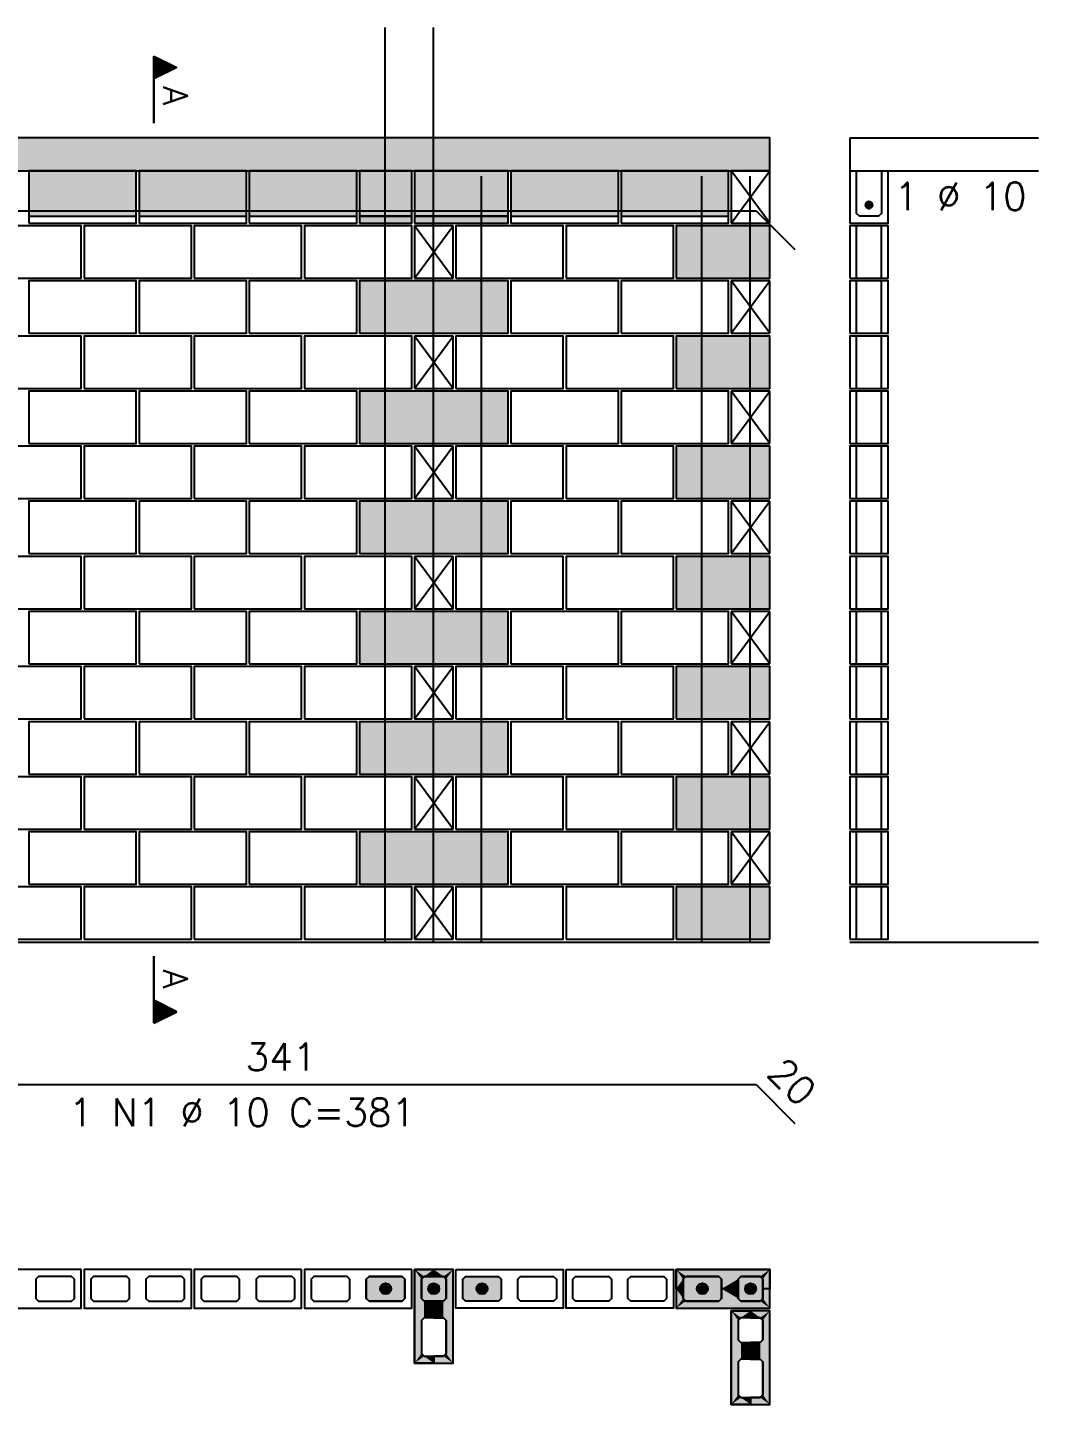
# Model space of a CAD drawing. Extents: x -1 to 122, y -1 to 61.
# Drawn here: x 51.43 to 58.77, y 45.21 to 55.2 of the extents above; entities that cross this region are included whole.
import ezdxf

# ---------------------------------------------------------------- set-up
doc = ezdxf.new("R2010")
doc.units = 0
doc.header["$MEASUREMENT"] = 0
for name, color, linetype in [('PENA_01', 1, 'CONTINUOUS'), ('PENA_02', 2, 'CONTINUOUS'), ('PENA_03', 3, 'CONTINUOUS'), ('PENA_05', 5, 'CONTINUOUS'), ('PENA_09', 254, 'CONTINUOUS'), ('PENA_11', 252, 'CONTINUOUS'), ('PENA_19', 240, 'CONTINUOUS'), ('PENA_21', 100, 'CONTINUOUS'), ('PENA_23', 50, 'CONTINUOUS')]:
    doc.layers.add(name, color=color, linetype=linetype)
doc.styles.get("Standard").update_dxf_attribs({"font": 'ROMANS.SHX'})

msp = doc.modelspace()

# ---------------------------------------------------------------- linework, layer by layer
at = {"layer": 'PENA_01', "linetype": 'Continuous'}
for p, q in [((51.4351, 53.8334), (52.2151, 53.8334)), ((52.2351, 53.8334), (53.0151, 53.8334)), ((53.0351, 53.8334), (53.8151, 53.8334)), ((53.8351, 53.8334), (54.2151, 53.8334)), ((54.2351, 53.8334), (54.9151, 53.8334)), ((54.9351, 53.8334), (55.7151, 53.8334)), ((55.7351, 53.8334), (56.5151, 53.8334))]:
    msp.add_line(p, q, dxfattribs=at)
for points in [[(51.7651, 46.1161), (51.7451, 46.1361), (51.5051, 46.1361), (51.4851, 46.1161), (51.4851, 45.9761), (51.5051, 45.9561), (51.7451, 45.9561), (51.7651, 45.9761), (51.7651, 46.1161)], [(52.1651, 46.1161), (52.1451, 46.1361), (51.9051, 46.1361), (51.8851, 46.1161), (51.8851, 45.9761), (51.9051, 45.9561), (52.1451, 45.9561), (52.1651, 45.9761), (52.1651, 46.1161)], [(52.5651, 46.1161), (52.5451, 46.1361), (52.3051, 46.1361), (52.2851, 46.1161), (52.2851, 45.9761), (52.3051, 45.9561), (52.5451, 45.9561), (52.5651, 45.9761), (52.5651, 46.1161)], [(52.9651, 46.1161), (52.9451, 46.1361), (52.7051, 46.1361), (52.6851, 46.1161), (52.6851, 45.9761), (52.7051, 45.9561), (52.9451, 45.9561), (52.9651, 45.9761), (52.9651, 46.1161)], [(53.3651, 46.1161), (53.3451, 46.1361), (53.1051, 46.1361), (53.0851, 46.1161), (53.0851, 45.9761), (53.1051, 45.9561), (53.3451, 45.9561), (53.3651, 45.9761), (53.3651, 46.1161)], [(53.7651, 46.1161), (53.7451, 46.1361), (53.5051, 46.1361), (53.4851, 46.1161), (53.4851, 45.9761), (53.5051, 45.9561), (53.7451, 45.9561), (53.7651, 45.9761), (53.7651, 46.1161)], [(54.1651, 46.1161), (54.1451, 46.1361), (53.9051, 46.1361), (53.8851, 46.1161), (53.8851, 45.9761), (53.9051, 45.9561), (54.1451, 45.9561), (54.1651, 45.9761), (54.1651, 46.1161)], [(54.2851, 46.1161), (54.2851, 45.9761), (54.3051, 45.9561), (54.4451, 45.9561), (54.4651, 45.9761), (54.4651, 46.1161), (54.4451, 46.1361), (54.3051, 46.1361), (54.2851, 46.1161)], [(54.5851, 46.1161), (54.6051, 46.1361), (54.8451, 46.1361), (54.8651, 46.1161), (54.8651, 45.9761), (54.8451, 45.9561), (54.6051, 45.9561), (54.5851, 45.9761), (54.5851, 46.1161)], [(54.9851, 46.1161), (55.0051, 46.1361), (55.2451, 46.1361), (55.2651, 46.1161), (55.2651, 45.9761), (55.2451, 45.9561), (55.0051, 45.9561), (54.9851, 45.9761), (54.9851, 46.1161)], [(55.3851, 46.1161), (55.4051, 46.1361), (55.6451, 46.1361), (55.6651, 46.1161), (55.6651, 45.9761), (55.6451, 45.9561), (55.4051, 45.9561), (55.3851, 45.9761), (55.3851, 46.1161)], [(55.7851, 46.1161), (55.8051, 46.1361), (56.0451, 46.1361), (56.0651, 46.1161), (56.0651, 45.9761), (56.0451, 45.9561), (55.8051, 45.9561), (55.7851, 45.9761), (55.7851, 46.1161)], [(56.4451, 46.1361), (56.2051, 46.1361), (56.1851, 46.1161), (56.1851, 45.9761), (56.2051, 45.9561), (56.4451, 45.9561), (56.4651, 45.9761), (56.4651, 46.1161), (56.4451, 46.1361)], [(56.7451, 46.1361), (56.6051, 46.1361), (56.5851, 46.1161), (56.5851, 45.9761), (56.6051, 45.9561), (56.7451, 45.9561), (56.7651, 45.9761), (56.7651, 46.1161), (56.7451, 46.1361)], [(54.2851, 45.8161), (54.2851, 45.5761), (54.3051, 45.5561), (54.4451, 45.5561), (54.4651, 45.5761), (54.4651, 45.8161), (54.4451, 45.8361), (54.3051, 45.8361), (54.2851, 45.8161)], [(56.5851, 45.8161), (56.5851, 45.6761), (56.6051, 45.6561), (56.7451, 45.6561), (56.7651, 45.6761), (56.7651, 45.8161), (56.7451, 45.8361), (56.6051, 45.8361), (56.5851, 45.8161)], [(56.5851, 45.5161), (56.5851, 45.2761), (56.6051, 45.2561), (56.7451, 45.2561), (56.7651, 45.2761), (56.7651, 45.5161), (56.7451, 45.5361), (56.6051, 45.5361), (56.5851, 45.5161)]]:
    msp.add_lwpolyline(points, dxfattribs=at)
at = {"layer": 'PENA_02', "linetype": 'Continuous'}
for p, q in [((56.8151, 54.1634), (56.5351, 54.1634)), ((56.5351, 54.1634), (56.5351, 53.7834)), ((56.8151, 53.7834), (56.8151, 54.1634)), ((54.5151, 53.7634), (54.2351, 53.7634)), ((54.2351, 53.7634), (54.2351, 53.3834)), ((54.5151, 53.3834), (54.5151, 53.7634)), ((56.5351, 53.7834), (56.8151, 53.7834)), ((54.2351, 53.3834), (54.5151, 53.3834)), ((56.8151, 53.3634), (56.5351, 53.3634)), ((56.5351, 53.3634), (56.5351, 52.9834)), ((56.8151, 52.9834), (56.8151, 53.3634)), ((54.5151, 52.9634), (54.2351, 52.9634)), ((54.2351, 52.9634), (54.2351, 52.5834)), ((54.5151, 52.5834), (54.5151, 52.9634)), ((56.5351, 52.9834), (56.8151, 52.9834)), ((54.2351, 52.5834), (54.5151, 52.5834)), ((56.8151, 52.5634), (56.5351, 52.5634)), ((56.5351, 52.5634), (56.5351, 52.1834)), ((56.8151, 52.1834), (56.8151, 52.5634)), ((54.5151, 52.1634), (54.2351, 52.1634)), ((54.2351, 52.1634), (54.2351, 51.7834)), ((54.5151, 51.7834), (54.5151, 52.1634)), ((56.5351, 52.1834), (56.8151, 52.1834)), ((54.2351, 51.7834), (54.5151, 51.7834)), ((56.8151, 51.7634), (56.5351, 51.7634)), ((56.5351, 51.7634), (56.5351, 51.3834)), ((56.8151, 51.3834), (56.8151, 51.7634)), ((54.5151, 51.3634), (54.2351, 51.3634)), ((54.2351, 51.3634), (54.2351, 50.9834)), ((54.5151, 50.9834), (54.5151, 51.3634)), ((56.5351, 51.3834), (56.8151, 51.3834)), ((54.2351, 50.9834), (54.5151, 50.9834)), ((56.8151, 50.9634), (56.5351, 50.9634)), ((56.5351, 50.9634), (56.5351, 50.5834)), ((56.8151, 50.5834), (56.8151, 50.9634)), ((54.5151, 50.5634), (54.2351, 50.5634)), ((54.2351, 50.5634), (54.2351, 50.1834)), ((54.5151, 50.1834), (54.5151, 50.5634)), ((56.5351, 50.5834), (56.8151, 50.5834)), ((54.2351, 50.1834), (54.5151, 50.1834)), ((56.8151, 50.1634), (56.5351, 50.1634)), ((56.5351, 50.1634), (56.5351, 49.7834)), ((56.8151, 49.7834), (56.8151, 50.1634)), ((54.5151, 49.7634), (54.2351, 49.7634)), ((54.2351, 49.7634), (54.2351, 49.3834)), ((54.5151, 49.3834), (54.5151, 49.7634)), ((56.5351, 49.7834), (56.8151, 49.7834)), ((54.2351, 49.3834), (54.5151, 49.3834)), ((56.8151, 49.3634), (56.5351, 49.3634)), ((56.5351, 49.3634), (56.5351, 48.9834)), ((56.8151, 48.9834), (56.8151, 49.3634)), ((54.5151, 48.9634), (54.2351, 48.9634)), ((54.2351, 48.9634), (54.2351, 48.5834)), ((54.5151, 48.5834), (54.5151, 48.9634)), ((56.5351, 48.9834), (56.8151, 48.9834)), ((49.9351, 48.5634), (56.8151, 48.5634)), ((54.2351, 48.5834), (54.5151, 48.5834))]:
    msp.add_line(p, q, dxfattribs=at)
for points in [[(49.9351, 54.1634), (56.8151, 54.1634), (56.8151, 54.4034), (49.9351, 54.4034), (49.9351, 54.1634)], [(51.4351, 53.7834), (52.2151, 53.7834), (52.2151, 54.1634), (51.4351, 54.1634), (51.4351, 53.7834)], [(52.2351, 53.7834), (53.0151, 53.7834), (53.0151, 54.1634), (52.2351, 54.1634), (52.2351, 53.7834)], [(53.0351, 53.7834), (53.8151, 53.7834), (53.8151, 54.1634), (53.0351, 54.1634), (53.0351, 53.7834)], [(53.8351, 53.7834), (54.2151, 53.7834), (54.2151, 54.1634), (53.8351, 54.1634), (53.8351, 53.7834)], [(54.2351, 53.7834), (54.9151, 53.7834), (54.9151, 54.1634), (54.2351, 54.1634), (54.2351, 53.7834)], [(54.9351, 53.7834), (55.7151, 53.7834), (55.7151, 54.1634), (54.9351, 54.1634), (54.9351, 53.7834)], [(55.7351, 53.7834), (56.5151, 53.7834), (56.5151, 54.1634), (55.7351, 54.1634), (55.7351, 53.7834)], [(51.0351, 53.3834), (51.8151, 53.3834), (51.8151, 53.7634), (51.0351, 53.7634), (51.0351, 53.3834)], [(51.8351, 53.3834), (52.6151, 53.3834), (52.6151, 53.7634), (51.8351, 53.7634), (51.8351, 53.3834)], [(52.6351, 53.3834), (53.4151, 53.3834), (53.4151, 53.7634), (52.6351, 53.7634), (52.6351, 53.3834)], [(53.4351, 53.3834), (54.2151, 53.3834), (54.2151, 53.7634), (53.4351, 53.7634), (53.4351, 53.3834)], [(54.5351, 53.3834), (55.3151, 53.3834), (55.3151, 53.7634), (54.5351, 53.7634), (54.5351, 53.3834)], [(55.3351, 53.3834), (56.1151, 53.3834), (56.1151, 53.7634), (55.3351, 53.7634), (55.3351, 53.3834)], [(56.1351, 53.3834), (56.8151, 53.3834), (56.8151, 53.7634), (56.1351, 53.7634), (56.1351, 53.3834)], [(51.4351, 52.9834), (52.2151, 52.9834), (52.2151, 53.3634), (51.4351, 53.3634), (51.4351, 52.9834)], [(52.2351, 52.9834), (53.0151, 52.9834), (53.0151, 53.3634), (52.2351, 53.3634), (52.2351, 52.9834)], [(53.0351, 52.9834), (53.8151, 52.9834), (53.8151, 53.3634), (53.0351, 53.3634), (53.0351, 52.9834)], [(53.8351, 52.9834), (54.9151, 52.9834), (54.9151, 53.3634), (53.8351, 53.3634), (53.8351, 52.9834)], [(54.9351, 52.9834), (55.7151, 52.9834), (55.7151, 53.3634), (54.9351, 53.3634), (54.9351, 52.9834)], [(55.7351, 52.9834), (56.5151, 52.9834), (56.5151, 53.3634), (55.7351, 53.3634), (55.7351, 52.9834)], [(51.0351, 52.5834), (51.8151, 52.5834), (51.8151, 52.9634), (51.0351, 52.9634), (51.0351, 52.5834)], [(51.8351, 52.5834), (52.6151, 52.5834), (52.6151, 52.9634), (51.8351, 52.9634), (51.8351, 52.5834)], [(52.6351, 52.5834), (53.4151, 52.5834), (53.4151, 52.9634), (52.6351, 52.9634), (52.6351, 52.5834)], [(53.4351, 52.5834), (54.2151, 52.5834), (54.2151, 52.9634), (53.4351, 52.9634), (53.4351, 52.5834)], [(54.5351, 52.5834), (55.3151, 52.5834), (55.3151, 52.9634), (54.5351, 52.9634), (54.5351, 52.5834)], [(55.3351, 52.5834), (56.1151, 52.5834), (56.1151, 52.9634), (55.3351, 52.9634), (55.3351, 52.5834)], [(56.1351, 52.5834), (56.8151, 52.5834), (56.8151, 52.9634), (56.1351, 52.9634), (56.1351, 52.5834)], [(51.4351, 52.1834), (52.2151, 52.1834), (52.2151, 52.5634), (51.4351, 52.5634), (51.4351, 52.1834)], [(52.2351, 52.1834), (53.0151, 52.1834), (53.0151, 52.5634), (52.2351, 52.5634), (52.2351, 52.1834)], [(53.0351, 52.1834), (53.8151, 52.1834), (53.8151, 52.5634), (53.0351, 52.5634), (53.0351, 52.1834)], [(53.8351, 52.1834), (54.9151, 52.1834), (54.9151, 52.5634), (53.8351, 52.5634), (53.8351, 52.1834)], [(54.9351, 52.1834), (55.7151, 52.1834), (55.7151, 52.5634), (54.9351, 52.5634), (54.9351, 52.1834)], [(55.7351, 52.1834), (56.5151, 52.1834), (56.5151, 52.5634), (55.7351, 52.5634), (55.7351, 52.1834)], [(51.0351, 51.7834), (51.8151, 51.7834), (51.8151, 52.1634), (51.0351, 52.1634), (51.0351, 51.7834)], [(51.8351, 51.7834), (52.6151, 51.7834), (52.6151, 52.1634), (51.8351, 52.1634), (51.8351, 51.7834)], [(52.6351, 51.7834), (53.4151, 51.7834), (53.4151, 52.1634), (52.6351, 52.1634), (52.6351, 51.7834)], [(53.4351, 51.7834), (54.2151, 51.7834), (54.2151, 52.1634), (53.4351, 52.1634), (53.4351, 51.7834)], [(54.5351, 51.7834), (55.3151, 51.7834), (55.3151, 52.1634), (54.5351, 52.1634), (54.5351, 51.7834)], [(55.3351, 51.7834), (56.1151, 51.7834), (56.1151, 52.1634), (55.3351, 52.1634), (55.3351, 51.7834)], [(56.1351, 51.7834), (56.8151, 51.7834), (56.8151, 52.1634), (56.1351, 52.1634), (56.1351, 51.7834)], [(51.4351, 51.3834), (52.2151, 51.3834), (52.2151, 51.7634), (51.4351, 51.7634), (51.4351, 51.3834)], [(52.2351, 51.3834), (53.0151, 51.3834), (53.0151, 51.7634), (52.2351, 51.7634), (52.2351, 51.3834)], [(53.0351, 51.3834), (53.8151, 51.3834), (53.8151, 51.7634), (53.0351, 51.7634), (53.0351, 51.3834)], [(53.8351, 51.3834), (54.9151, 51.3834), (54.9151, 51.7634), (53.8351, 51.7634), (53.8351, 51.3834)], [(54.9351, 51.3834), (55.7151, 51.3834), (55.7151, 51.7634), (54.9351, 51.7634), (54.9351, 51.3834)], [(55.7351, 51.3834), (56.5151, 51.3834), (56.5151, 51.7634), (55.7351, 51.7634), (55.7351, 51.3834)], [(51.0351, 50.9834), (51.8151, 50.9834), (51.8151, 51.3634), (51.0351, 51.3634), (51.0351, 50.9834)], [(51.8351, 50.9834), (52.6151, 50.9834), (52.6151, 51.3634), (51.8351, 51.3634), (51.8351, 50.9834)], [(52.6351, 50.9834), (53.4151, 50.9834), (53.4151, 51.3634), (52.6351, 51.3634), (52.6351, 50.9834)], [(53.4351, 50.9834), (54.2151, 50.9834), (54.2151, 51.3634), (53.4351, 51.3634), (53.4351, 50.9834)], [(54.5351, 50.9834), (55.3151, 50.9834), (55.3151, 51.3634), (54.5351, 51.3634), (54.5351, 50.9834)], [(55.3351, 50.9834), (56.1151, 50.9834), (56.1151, 51.3634), (55.3351, 51.3634), (55.3351, 50.9834)], [(56.1351, 50.9834), (56.8151, 50.9834), (56.8151, 51.3634), (56.1351, 51.3634), (56.1351, 50.9834)], [(51.4351, 50.5834), (52.2151, 50.5834), (52.2151, 50.9634), (51.4351, 50.9634), (51.4351, 50.5834)], [(52.2351, 50.5834), (53.0151, 50.5834), (53.0151, 50.9634), (52.2351, 50.9634), (52.2351, 50.5834)], [(53.0351, 50.5834), (53.8151, 50.5834), (53.8151, 50.9634), (53.0351, 50.9634), (53.0351, 50.5834)], [(53.8351, 50.5834), (54.9151, 50.5834), (54.9151, 50.9634), (53.8351, 50.9634), (53.8351, 50.5834)], [(54.9351, 50.5834), (55.7151, 50.5834), (55.7151, 50.9634), (54.9351, 50.9634), (54.9351, 50.5834)], [(55.7351, 50.5834), (56.5151, 50.5834), (56.5151, 50.9634), (55.7351, 50.9634), (55.7351, 50.5834)], [(51.0351, 50.1834), (51.8151, 50.1834), (51.8151, 50.5634), (51.0351, 50.5634), (51.0351, 50.1834)], [(51.8351, 50.1834), (52.6151, 50.1834), (52.6151, 50.5634), (51.8351, 50.5634), (51.8351, 50.1834)], [(52.6351, 50.1834), (53.4151, 50.1834), (53.4151, 50.5634), (52.6351, 50.5634), (52.6351, 50.1834)], [(53.4351, 50.1834), (54.2151, 50.1834), (54.2151, 50.5634), (53.4351, 50.5634), (53.4351, 50.1834)], [(54.5351, 50.1834), (55.3151, 50.1834), (55.3151, 50.5634), (54.5351, 50.5634), (54.5351, 50.1834)], [(55.3351, 50.1834), (56.1151, 50.1834), (56.1151, 50.5634), (55.3351, 50.5634), (55.3351, 50.1834)], [(56.1351, 50.1834), (56.8151, 50.1834), (56.8151, 50.5634), (56.1351, 50.5634), (56.1351, 50.1834)], [(51.4351, 49.7834), (52.2151, 49.7834), (52.2151, 50.1634), (51.4351, 50.1634), (51.4351, 49.7834)], [(52.2351, 49.7834), (53.0151, 49.7834), (53.0151, 50.1634), (52.2351, 50.1634), (52.2351, 49.7834)], [(53.0351, 49.7834), (53.8151, 49.7834), (53.8151, 50.1634), (53.0351, 50.1634), (53.0351, 49.7834)], [(53.8351, 49.7834), (54.9151, 49.7834), (54.9151, 50.1634), (53.8351, 50.1634), (53.8351, 49.7834)], [(54.9351, 49.7834), (55.7151, 49.7834), (55.7151, 50.1634), (54.9351, 50.1634), (54.9351, 49.7834)], [(55.7351, 49.7834), (56.5151, 49.7834), (56.5151, 50.1634), (55.7351, 50.1634), (55.7351, 49.7834)], [(51.0351, 49.3834), (51.8151, 49.3834), (51.8151, 49.7634), (51.0351, 49.7634), (51.0351, 49.3834)], [(51.8351, 49.3834), (52.6151, 49.3834), (52.6151, 49.7634), (51.8351, 49.7634), (51.8351, 49.3834)], [(52.6351, 49.3834), (53.4151, 49.3834), (53.4151, 49.7634), (52.6351, 49.7634), (52.6351, 49.3834)], [(53.4351, 49.3834), (54.2151, 49.3834), (54.2151, 49.7634), (53.4351, 49.7634), (53.4351, 49.3834)], [(54.5351, 49.3834), (55.3151, 49.3834), (55.3151, 49.7634), (54.5351, 49.7634), (54.5351, 49.3834)], [(55.3351, 49.3834), (56.1151, 49.3834), (56.1151, 49.7634), (55.3351, 49.7634), (55.3351, 49.3834)], [(56.1351, 49.3834), (56.8151, 49.3834), (56.8151, 49.7634), (56.1351, 49.7634), (56.1351, 49.3834)], [(51.4351, 48.9834), (52.2151, 48.9834), (52.2151, 49.3634), (51.4351, 49.3634), (51.4351, 48.9834)], [(52.2351, 48.9834), (53.0151, 48.9834), (53.0151, 49.3634), (52.2351, 49.3634), (52.2351, 48.9834)], [(53.0351, 48.9834), (53.8151, 48.9834), (53.8151, 49.3634), (53.0351, 49.3634), (53.0351, 48.9834)], [(53.8351, 48.9834), (54.9151, 48.9834), (54.9151, 49.3634), (53.8351, 49.3634), (53.8351, 48.9834)], [(54.9351, 48.9834), (55.7151, 48.9834), (55.7151, 49.3634), (54.9351, 49.3634), (54.9351, 48.9834)], [(55.7351, 48.9834), (56.5151, 48.9834), (56.5151, 49.3634), (55.7351, 49.3634), (55.7351, 48.9834)], [(51.0351, 48.5834), (51.8151, 48.5834), (51.8151, 48.9634), (51.0351, 48.9634), (51.0351, 48.5834)], [(51.8351, 48.5834), (52.6151, 48.5834), (52.6151, 48.9634), (51.8351, 48.9634), (51.8351, 48.5834)], [(52.6351, 48.5834), (53.4151, 48.5834), (53.4151, 48.9634), (52.6351, 48.9634), (52.6351, 48.5834)], [(53.4351, 48.5834), (54.2151, 48.5834), (54.2151, 48.9634), (53.4351, 48.9634), (53.4351, 48.5834)], [(54.5351, 48.5834), (55.3151, 48.5834), (55.3151, 48.9634), (54.5351, 48.9634), (54.5351, 48.5834)], [(55.3351, 48.5834), (56.1151, 48.5834), (56.1151, 48.9634), (55.3351, 48.9634), (55.3351, 48.5834)], [(56.1351, 48.5834), (56.8151, 48.5834), (56.8151, 48.9634), (56.1351, 48.9634), (56.1351, 48.5834)], [(51.8151, 46.1861), (51.0351, 46.1861), (51.0351, 45.9061), (51.8151, 45.9061), (51.8151, 46.1861)], [(52.6151, 46.1861), (51.8351, 46.1861), (51.8351, 45.9061), (52.6151, 45.9061), (52.6151, 46.1861)], [(53.4151, 46.1861), (52.6351, 46.1861), (52.6351, 45.9061), (53.4151, 45.9061), (53.4151, 46.1861)], [(54.2151, 46.1861), (53.4351, 46.1861), (53.4351, 45.9061), (54.2151, 45.9061), (54.2151, 46.1861)], [(54.2351, 46.1861), (54.2351, 45.5061), (54.5151, 45.5061), (54.5151, 46.1861), (54.2351, 46.1861)], [(54.5351, 46.1861), (55.3151, 46.1861), (55.3151, 45.9061), (54.5351, 45.9061), (54.5351, 46.1861)], [(55.3351, 46.1861), (56.1151, 46.1861), (56.1151, 45.9061), (55.3351, 45.9061), (55.3351, 46.1861)], [(56.8151, 46.1861), (56.1351, 46.1861), (56.1351, 45.9061), (56.8151, 45.9061), (56.8151, 46.1861)], [(56.5351, 45.8861), (56.5351, 45.2061), (56.8151, 45.2061), (56.8151, 45.8861), (56.5351, 45.8861)]]:
    msp.add_lwpolyline(points, dxfattribs=at)
at = {"layer": 'PENA_03', "linetype": 'Continuous'}
for p, q in [((52.342, 54.51), (52.342, 54.9964)), ((52.342, 54.9964), (52.508, 54.9134)), ((52.3427, 54.9952), (52.3427, 54.8316)), ((52.3427, 54.9952), (52.5064, 54.9134)), ((52.3548, 54.99), (52.3548, 54.8368)), ((52.5064, 54.9134), (52.3427, 54.8316)), ((52.508, 54.9134), (52.3427, 54.8308)), ((52.3675, 54.9836), (52.3675, 54.8432)), ((52.3803, 54.9772), (52.3803, 54.8496)), ((52.3931, 54.9708), (52.3931, 54.856)), ((52.4058, 54.9645), (52.4058, 54.8623)), ((52.4186, 54.9581), (52.4186, 54.8687)), ((52.4314, 54.9517), (52.4314, 54.8751)), ((52.4441, 54.9453), (52.4441, 54.8815)), ((52.4569, 54.9389), (52.4569, 54.8879)), ((52.4697, 54.9325), (52.4697, 54.8942)), ((52.4824, 54.9262), (52.4824, 54.9006)), ((52.4952, 54.9198), (52.4952, 54.907)), ((52.3427, 54.8308), (52.3427, 54.51)), ((57.3951, 54.4034), (57.3951, 53.7834)), ((57.3951, 54.4034), (58.7658, 54.4034)), ((56.5351, 53.7834), (56.8151, 54.1634)), ((56.8151, 53.7834), (56.5351, 54.1634)), ((57.3951, 54.1634), (58.7658, 54.1634)), ((54.2351, 53.3834), (54.5151, 53.7634)), ((54.5151, 53.3834), (54.2351, 53.7634)), ((57.4451, 53.3834), (57.4451, 53.7634)), ((57.6251, 53.3834), (57.6251, 53.7634)), ((56.5351, 52.9834), (56.8151, 53.3634)), ((56.8151, 52.9834), (56.5351, 53.3634)), ((57.4451, 52.9834), (57.4451, 53.3634)), ((57.6251, 52.9834), (57.6251, 53.3634)), ((54.2351, 52.5834), (54.5151, 52.9634)), ((54.5151, 52.5834), (54.2351, 52.9634)), ((57.4451, 52.5834), (57.4451, 52.9634)), ((57.6251, 52.5834), (57.6251, 52.9634)), ((56.5351, 52.1834), (56.8151, 52.5634)), ((56.8151, 52.1834), (56.5351, 52.5634)), ((57.4451, 52.1834), (57.4451, 52.5634)), ((57.6251, 52.1834), (57.6251, 52.5634)), ((54.2351, 51.7834), (54.5151, 52.1634)), ((54.5151, 51.7834), (54.2351, 52.1634)), ((57.4451, 51.7834), (57.4451, 52.1634)), ((57.6251, 51.7834), (57.6251, 52.1634)), ((56.5351, 51.3834), (56.8151, 51.7634)), ((56.8151, 51.3834), (56.5351, 51.7634)), ((57.4451, 51.3834), (57.4451, 51.7634)), ((57.6251, 51.3834), (57.6251, 51.7634)), ((54.2351, 50.9834), (54.5151, 51.3634)), ((54.5151, 50.9834), (54.2351, 51.3634)), ((57.4451, 50.9834), (57.4451, 51.3634)), ((57.6251, 50.9834), (57.6251, 51.3634)), ((56.5351, 50.5834), (56.8151, 50.9634)), ((56.8151, 50.5834), (56.5351, 50.9634)), ((57.4451, 50.5834), (57.4451, 50.9634)), ((57.6251, 50.5834), (57.6251, 50.9634)), ((54.2351, 50.1834), (54.5151, 50.5634)), ((54.5151, 50.1834), (54.2351, 50.5634)), ((57.4451, 50.1834), (57.4451, 50.5634)), ((57.6251, 50.1834), (57.6251, 50.5634)), ((56.5351, 49.7834), (56.8151, 50.1634)), ((56.8151, 49.7834), (56.5351, 50.1634)), ((57.4451, 49.7834), (57.4451, 50.1634)), ((57.6251, 49.7834), (57.6251, 50.1634)), ((54.2351, 49.3834), (54.5151, 49.7634)), ((54.5151, 49.3834), (54.2351, 49.7634)), ((57.4451, 49.3834), (57.4451, 49.7634)), ((57.6251, 49.3834), (57.6251, 49.7634)), ((56.5351, 48.9834), (56.8151, 49.3634)), ((56.8151, 48.9834), (56.5351, 49.3634)), ((57.4451, 48.9834), (57.4451, 49.3634)), ((57.6251, 48.9834), (57.6251, 49.3634)), ((54.2351, 48.5834), (54.5151, 48.9634)), ((54.5151, 48.5834), (54.2351, 48.9634)), ((57.4451, 48.5834), (57.4451, 48.9634)), ((57.6251, 48.5834), (57.6251, 48.9634)), ((57.3951, 48.5634), (58.7658, 48.5634)), ((52.342, 48.4614), (52.342, 47.9751)), ((52.3427, 48.1406), (52.3427, 48.4614)), ((52.508, 48.058), (52.3427, 48.1406)), ((52.3427, 47.9762), (52.3427, 48.1399)), ((52.5064, 48.058), (52.3427, 48.1399)), ((52.3548, 47.9814), (52.3548, 48.1346)), ((52.3675, 47.9878), (52.3675, 48.1282)), ((52.3803, 47.9942), (52.3803, 48.1218)), ((52.3931, 48.0006), (52.3931, 48.1155)), ((52.4058, 48.007), (52.4058, 48.1091)), ((52.4186, 48.0134), (52.4186, 48.1027)), ((52.4314, 48.0197), (52.4314, 48.0963)), ((52.4441, 48.0261), (52.4441, 48.0899)), ((52.342, 47.9751), (52.508, 48.058)), ((52.3427, 47.9762), (52.5064, 48.058)), ((52.4569, 48.0325), (52.4569, 48.0836)), ((52.4697, 48.0389), (52.4697, 48.0772)), ((52.4824, 48.0453), (52.4824, 48.0708)), ((52.4952, 48.0516), (52.4952, 48.0644))]:
    msp.add_line(p, q, dxfattribs=at)
for points in [[(57.3951, 53.7834), (57.6751, 53.7834), (57.6751, 54.1634)], [(57.6251, 54.1634), (57.6251, 53.8534), (57.6051, 53.8334), (57.4651, 53.8334), (57.4451, 53.8534), (57.4451, 54.1634)], [(57.5596, 53.9144), (57.5575, 53.9245), (57.5514, 53.9329), (57.5424, 53.9381), (57.532, 53.9392), (57.5221, 53.936), (57.5144, 53.9291), (57.5102, 53.9196), (57.5102, 53.9092), (57.5144, 53.8997), (57.5221, 53.8927), (57.532, 53.8895), (57.5424, 53.8906), (57.5514, 53.8958), (57.5575, 53.9042), (57.5596, 53.9144)], [(57.3951, 53.3834), (57.6751, 53.3834), (57.6751, 53.7634), (57.3951, 53.7634), (57.3951, 53.3834)], [(57.3951, 52.9834), (57.6751, 52.9834), (57.6751, 53.3634), (57.3951, 53.3634), (57.3951, 52.9834)], [(57.3951, 52.5834), (57.6751, 52.5834), (57.6751, 52.9634), (57.3951, 52.9634), (57.3951, 52.5834)], [(57.3951, 52.1834), (57.6751, 52.1834), (57.6751, 52.5634), (57.3951, 52.5634), (57.3951, 52.1834)], [(57.3951, 51.7834), (57.6751, 51.7834), (57.6751, 52.1634), (57.3951, 52.1634), (57.3951, 51.7834)], [(57.3951, 51.3834), (57.6751, 51.3834), (57.6751, 51.7634), (57.3951, 51.7634), (57.3951, 51.3834)], [(57.3951, 50.9834), (57.6751, 50.9834), (57.6751, 51.3634), (57.3951, 51.3634), (57.3951, 50.9834)], [(57.3951, 50.5834), (57.6751, 50.5834), (57.6751, 50.9634), (57.3951, 50.9634), (57.3951, 50.5834)], [(57.3951, 50.1834), (57.6751, 50.1834), (57.6751, 50.5634), (57.3951, 50.5634), (57.3951, 50.1834)], [(57.3951, 49.7834), (57.6751, 49.7834), (57.6751, 50.1634), (57.3951, 50.1634), (57.3951, 49.7834)], [(57.3951, 49.3834), (57.6751, 49.3834), (57.6751, 49.7634), (57.3951, 49.7634), (57.3951, 49.3834)], [(57.3951, 48.9834), (57.6751, 48.9834), (57.6751, 49.3634), (57.3951, 49.3634), (57.3951, 48.9834)], [(57.3951, 48.5834), (57.6751, 48.5834), (57.6751, 48.9634), (57.3951, 48.9634), (57.3951, 48.5834)], [(54.1651, 45.9761), (54.1451, 45.9561), (53.9051, 45.9561), (53.8851, 45.9761), (53.8851, 46.1161), (53.9051, 46.1361), (54.1451, 46.1361), (54.1651, 46.1161), (54.1651, 45.9761)], [(54.4451, 46.1361), (54.4651, 46.1161), (54.4651, 45.9761), (54.4451, 45.9561), (54.3051, 45.9561), (54.2851, 45.9761), (54.2851, 46.1161), (54.3051, 46.1361), (54.4451, 46.1361)], [(54.8651, 45.9761), (54.8451, 45.9561), (54.6051, 45.9561), (54.5851, 45.9761), (54.5851, 46.1161), (54.6051, 46.1361), (54.8451, 46.1361), (54.8651, 46.1161), (54.8651, 45.9761)], [(56.4651, 45.9761), (56.4451, 45.9561), (56.2051, 45.9561), (56.1851, 45.9761), (56.1851, 46.1161), (56.2051, 46.1361), (56.4451, 46.1361), (56.4651, 46.1161), (56.4651, 45.9761)], [(56.7451, 46.1361), (56.7651, 46.1161), (56.7651, 45.9761), (56.7451, 45.9561), (56.6051, 45.9561), (56.5851, 45.9761), (56.5851, 46.1161), (56.6051, 46.1361), (56.7451, 46.1361)]]:
    msp.add_lwpolyline(points, dxfattribs=at)
for centre, radius in [((57.5346, 53.9144), 0.025), ((54.0251, 46.0461), 0.04), ((54.3751, 46.0461), 0.04), ((54.7251, 46.0461), 0.04), ((56.3251, 46.0461), 0.04), ((56.6751, 46.0461), 0.04)]:
    msp.add_circle(centre, radius, dxfattribs=at)
for points in [[(57.5596, 53.9144), (57.5144, 53.9291), (57.5102, 53.9196)], [(57.5596, 53.9144), (57.5102, 53.9196), (57.5102, 53.9092)], [(57.5596, 53.9144), (57.5102, 53.9092), (57.5144, 53.8997)], [(57.5596, 53.9144), (57.5221, 53.936), (57.5111, 53.9229)], [(57.5596, 53.9144), (57.5111, 53.9229), (57.5111, 53.9058)], [(57.5596, 53.9144), (57.5111, 53.9058), (57.5221, 53.8927)], [(57.5596, 53.9144), (57.5221, 53.936), (57.5144, 53.9291)], [(57.5596, 53.9144), (57.5144, 53.8997), (57.5221, 53.8927)], [(57.5596, 53.9144), (57.532, 53.9392), (57.5221, 53.936)], [(57.5596, 53.9144), (57.539, 53.939), (57.5221, 53.936)], [(57.5596, 53.9144), (57.5221, 53.8927), (57.539, 53.8897)], [(57.5596, 53.9144), (57.5221, 53.8927), (57.532, 53.8895)], [(57.5596, 53.9144), (57.5424, 53.9381), (57.532, 53.9392)], [(57.5596, 53.9144), (57.532, 53.8895), (57.5424, 53.8906)], [(57.5596, 53.9144), (57.5538, 53.9304), (57.539, 53.939)], [(57.5596, 53.9144), (57.539, 53.8897), (57.5538, 53.8983)], [(57.5596, 53.9144), (57.5514, 53.9329), (57.5424, 53.9381)], [(57.5596, 53.9144), (57.5424, 53.8906), (57.5514, 53.8958)], [(57.5596, 53.9144), (57.5575, 53.9245), (57.5514, 53.9329)], [(57.5596, 53.9144), (57.5514, 53.8958), (57.5575, 53.9042)], [(57.5596, 53.9144), (57.5538, 53.8983), (57.5596, 53.9144)], [(57.5596, 53.9144), (57.5575, 53.9042), (57.5596, 53.9144)], [(54.0651, 46.0461), (54.0051, 46.0807), (53.9875, 46.0598)], [(54.0651, 46.0461), (53.9875, 46.0598), (53.9875, 46.0324)], [(54.0651, 46.0461), (53.9875, 46.0324), (54.0051, 46.0115)], [(54.0651, 46.0461), (54.032, 46.0855), (54.0051, 46.0807)], [(54.0651, 46.0461), (54.0051, 46.0115), (54.032, 46.0067)], [(54.0651, 46.0461), (54.0557, 46.0718), (54.032, 46.0855)], [(54.0651, 46.0461), (54.032, 46.0067), (54.0557, 46.0204)], [(54.0651, 46.0461), (54.0557, 46.0204), (54.0651, 46.0461)], [(54.4151, 46.0461), (54.3551, 46.0807), (54.3375, 46.0598)], [(54.4151, 46.0461), (54.3375, 46.0598), (54.3375, 46.0324)], [(54.4151, 46.0461), (54.3375, 46.0324), (54.3551, 46.0115)], [(54.4151, 46.0461), (54.382, 46.0855), (54.3551, 46.0807)], [(54.4151, 46.0461), (54.3551, 46.0115), (54.382, 46.0067)], [(54.4151, 46.0461), (54.4057, 46.0718), (54.382, 46.0855)], [(54.4151, 46.0461), (54.382, 46.0067), (54.4057, 46.0204)], [(54.4151, 46.0461), (54.4057, 46.0204), (54.4151, 46.0461)], [(54.7651, 46.0461), (54.7051, 46.0807), (54.6875, 46.0598)], [(54.7651, 46.0461), (54.6875, 46.0598), (54.6875, 46.0324)], [(54.7651, 46.0461), (54.6875, 46.0324), (54.7051, 46.0115)], [(54.7651, 46.0461), (54.732, 46.0855), (54.7051, 46.0807)], [(54.7651, 46.0461), (54.7051, 46.0115), (54.732, 46.0067)], [(54.7651, 46.0461), (54.7557, 46.0718), (54.732, 46.0855)], [(54.7651, 46.0461), (54.732, 46.0067), (54.7557, 46.0204)], [(54.7651, 46.0461), (54.7557, 46.0204), (54.7651, 46.0461)], [(56.3651, 46.0461), (56.3051, 46.0807), (56.2875, 46.0598)], [(56.3651, 46.0461), (56.2875, 46.0598), (56.2875, 46.0324)], [(56.3651, 46.0461), (56.2875, 46.0324), (56.3051, 46.0115)], [(56.3651, 46.0461), (56.332, 46.0855), (56.3051, 46.0807)], [(56.3651, 46.0461), (56.3051, 46.0115), (56.332, 46.0067)], [(56.3651, 46.0461), (56.3557, 46.0718), (56.332, 46.0855)], [(56.3651, 46.0461), (56.332, 46.0067), (56.3557, 46.0204)], [(56.3651, 46.0461), (56.3557, 46.0204), (56.3651, 46.0461)], [(56.7151, 46.0461), (56.6551, 46.0807), (56.6375, 46.0598)], [(56.7151, 46.0461), (56.6375, 46.0598), (56.6375, 46.0324)], [(56.7151, 46.0461), (56.6375, 46.0324), (56.6551, 46.0115)], [(56.7151, 46.0461), (56.682, 46.0855), (56.6551, 46.0807)], [(56.7151, 46.0461), (56.6551, 46.0115), (56.682, 46.0067)], [(56.7151, 46.0461), (56.7057, 46.0718), (56.682, 46.0855)], [(56.7151, 46.0461), (56.682, 46.0067), (56.7057, 46.0204)], [(56.7151, 46.0461), (56.7057, 46.0204), (56.7151, 46.0461)]]:
    msp.add_solid(points, dxfattribs=at)
at = {"layer": 'PENA_05', "linetype": 'Continuous'}
for p, q in [((49.9016, 53.8732), (56.7149, 53.8734)), ((56.7149, 53.8734), (56.9978, 53.5906)), ((49.9016, 47.5296), (56.7149, 47.5298)), ((56.7149, 47.5298), (56.9978, 47.247))]:
    msp.add_line(p, q, dxfattribs=at)
for points in [[(54.0198, 55.2034), (54.0198, 48.5634)], [(54.3698, 55.2034), (54.3698, 48.5634)], [(54.7198, 54.1234), (54.7198, 48.5634)], [(56.3198, 54.1234), (56.3198, 48.5634)], [(56.6698, 54.1234), (56.6698, 48.5634)]]:
    msp.add_lwpolyline(points, dxfattribs=at)
at = {"layer": 'PENA_09', "linetype": 'Continuous'}
for points in [[(51.4351, 53.8334), (52.2151, 53.8334), (52.2151, 54.1634), (51.4351, 54.1634), (51.4351, 53.8334)], [(52.2351, 53.8334), (53.0151, 53.8334), (53.0151, 54.1634), (52.2351, 54.1634), (52.2351, 53.8334)], [(53.0351, 53.8334), (53.8151, 53.8334), (53.8151, 54.1634), (53.0351, 54.1634), (53.0351, 53.8334)], [(53.8351, 53.8334), (54.2151, 53.8334), (54.2151, 54.1634), (53.8351, 54.1634), (53.8351, 53.8334)], [(54.2351, 53.8334), (54.9151, 53.8334), (54.9151, 54.1634), (54.2351, 54.1634), (54.2351, 53.8334)], [(54.9351, 53.8334), (55.7151, 53.8334), (55.7151, 54.1634), (54.9351, 54.1634), (54.9351, 53.8334)], [(55.7351, 53.8334), (56.5151, 53.8334), (56.5151, 54.1634), (55.7351, 54.1634), (55.7351, 53.8334)]]:
    msp.add_lwpolyline(points, dxfattribs=at)
for points in [[(51.4351, 53.8334), (52.2151, 53.8334), (52.2151, 54.1634)], [(51.4351, 53.8334), (52.2151, 54.1634), (51.4351, 54.1634)], [(51.4351, 53.8334), (51.4351, 54.1634), (51.4351, 53.8334)], [(52.2351, 53.8334), (53.0151, 53.8334), (53.0151, 54.1634)], [(52.2351, 53.8334), (53.0151, 54.1634), (52.2351, 54.1634)], [(52.2351, 53.8334), (52.2351, 54.1634), (52.2351, 53.8334)], [(53.0351, 53.8334), (53.8151, 53.8334), (53.8151, 54.1634)], [(53.0351, 53.8334), (53.8151, 54.1634), (53.0351, 54.1634)], [(53.0351, 53.8334), (53.0351, 54.1634), (53.0351, 53.8334)], [(53.8351, 53.8334), (54.2151, 53.8334), (54.2151, 54.1634)], [(53.8351, 53.8334), (54.2151, 54.1634), (53.8351, 54.1634)], [(53.8351, 53.8334), (53.8351, 54.1634), (53.8351, 53.8334)], [(54.2351, 53.8334), (54.9151, 53.8334), (54.9151, 54.1634)], [(54.2351, 53.8334), (54.9151, 54.1634), (54.2351, 54.1634)], [(54.2351, 53.8334), (54.2351, 54.1634), (54.2351, 53.8334)], [(54.9351, 53.8334), (55.7151, 53.8334), (55.7151, 54.1634)], [(54.9351, 53.8334), (55.7151, 54.1634), (54.9351, 54.1634)], [(54.9351, 53.8334), (54.9351, 54.1634), (54.9351, 53.8334)], [(55.7351, 53.8334), (56.5151, 53.8334), (56.5151, 54.1634)], [(55.7351, 53.8334), (56.5151, 54.1634), (55.7351, 54.1634)], [(55.7351, 53.8334), (55.7351, 54.1634), (55.7351, 53.8334)]]:
    msp.add_solid(points, dxfattribs=at)
at = {"layer": 'PENA_11', "linetype": 'Continuous'}
for points in [[(49.9351, 54.1634), (56.8151, 54.1634), (56.8151, 54.4034)], [(49.9351, 54.1634), (56.8151, 54.4034), (49.9351, 54.4034)], [(54.1651, 45.9761), (53.8851, 46.1161), (53.9051, 46.1361)], [(54.1651, 45.9761), (53.8851, 45.9761), (53.8851, 46.1161)], [(54.1651, 45.9761), (53.9051, 46.1361), (54.1451, 46.1361)], [(54.1651, 45.9761), (54.1451, 46.1361), (54.1651, 46.1161)], [(54.1651, 45.9761), (54.1651, 46.1161), (54.1651, 45.9761)], [(54.4451, 46.1361), (54.3051, 45.9561), (54.2851, 45.9761)], [(54.4451, 46.1361), (54.2851, 45.9761), (54.2851, 46.1161)], [(54.4451, 46.1361), (54.2851, 46.1161), (54.3051, 46.1361)], [(54.4451, 46.1361), (54.4451, 45.9561), (54.3051, 45.9561)], [(54.4451, 46.1361), (54.3051, 46.1361), (54.4451, 46.1361)], [(54.4451, 46.1361), (54.4651, 46.1161), (54.4651, 45.9761)], [(54.4451, 46.1361), (54.4651, 45.9761), (54.4451, 45.9561)], [(54.8651, 45.9761), (54.5851, 46.1161), (54.6051, 46.1361)], [(54.8651, 45.9761), (54.5851, 45.9761), (54.5851, 46.1161)], [(54.8651, 45.9761), (54.6051, 46.1361), (54.8451, 46.1361)], [(54.8651, 45.9761), (54.8451, 46.1361), (54.8651, 46.1161)], [(54.8651, 45.9761), (54.8651, 46.1161), (54.8651, 45.9761)], [(56.4651, 45.9761), (56.1851, 46.1161), (56.2051, 46.1361)], [(56.4651, 45.9761), (56.1851, 45.9761), (56.1851, 46.1161)], [(56.4651, 45.9761), (56.2051, 46.1361), (56.4451, 46.1361)], [(56.4651, 45.9761), (56.4451, 46.1361), (56.4651, 46.1161)], [(56.4651, 45.9761), (56.4651, 46.1161), (56.4651, 45.9761)], [(56.7451, 46.1361), (56.6051, 45.9561), (56.5851, 45.9761)], [(56.7451, 46.1361), (56.5851, 45.9761), (56.5851, 46.1161)], [(56.7451, 46.1361), (56.5851, 46.1161), (56.6051, 46.1361)], [(56.7451, 46.1361), (56.7451, 45.9561), (56.6051, 45.9561)], [(56.7451, 46.1361), (56.6051, 46.1361), (56.7451, 46.1361)], [(56.7451, 46.1361), (56.7651, 46.1161), (56.7651, 45.9761)], [(56.7451, 46.1361), (56.7651, 45.9761), (56.7451, 45.9561)], [(54.1651, 45.9761), (53.9051, 45.9561), (53.8851, 45.9761)], [(54.1651, 45.9761), (54.1451, 45.9561), (53.9051, 45.9561)], [(54.8651, 45.9761), (54.6051, 45.9561), (54.5851, 45.9761)], [(54.8651, 45.9761), (54.8451, 45.9561), (54.6051, 45.9561)], [(56.4651, 45.9761), (56.2051, 45.9561), (56.1851, 45.9761)], [(56.4651, 45.9761), (56.4451, 45.9561), (56.2051, 45.9561)]]:
    msp.add_solid(points, dxfattribs=at)
at = {"layer": 'PENA_19', "linetype": 'Continuous'}
for points in [[(53.8351, 52.9834), (54.9151, 52.9834), (54.9151, 53.3634), (53.8351, 53.3634), (53.8351, 52.9834)], [(53.8351, 52.1834), (54.9151, 52.1834), (54.9151, 52.5634), (53.8351, 52.5634), (53.8351, 52.1834)], [(53.8351, 51.3834), (54.9151, 51.3834), (54.9151, 51.7634), (53.8351, 51.7634), (53.8351, 51.3834)], [(53.8351, 50.5834), (54.9151, 50.5834), (54.9151, 50.9634), (53.8351, 50.9634), (53.8351, 50.5834)], [(53.8351, 49.7834), (54.9151, 49.7834), (54.9151, 50.1634), (53.8351, 50.1634), (53.8351, 49.7834)], [(53.8351, 48.9834), (54.9151, 48.9834), (54.9151, 49.3634), (53.8351, 49.3634), (53.8351, 48.9834)]]:
    msp.add_lwpolyline(points, dxfattribs=at)
for points in [[(53.8351, 52.9834), (54.9151, 52.9834), (54.9151, 53.3634)], [(53.8351, 52.9834), (54.9151, 53.3634), (53.8351, 53.3634)], [(53.8351, 52.9834), (53.8351, 53.3634), (53.8351, 52.9834)], [(53.8351, 52.1834), (54.9151, 52.1834), (54.9151, 52.5634)], [(53.8351, 52.1834), (54.9151, 52.5634), (53.8351, 52.5634)], [(53.8351, 52.1834), (53.8351, 52.5634), (53.8351, 52.1834)], [(53.8351, 51.3834), (54.9151, 51.3834), (54.9151, 51.7634)], [(53.8351, 51.3834), (54.9151, 51.7634), (53.8351, 51.7634)], [(53.8351, 51.3834), (53.8351, 51.7634), (53.8351, 51.3834)], [(53.8351, 50.5834), (54.9151, 50.5834), (54.9151, 50.9634)], [(53.8351, 50.5834), (54.9151, 50.9634), (53.8351, 50.9634)], [(53.8351, 50.5834), (53.8351, 50.9634), (53.8351, 50.5834)], [(53.8351, 49.7834), (54.9151, 49.7834), (54.9151, 50.1634)], [(53.8351, 49.7834), (54.9151, 50.1634), (53.8351, 50.1634)], [(53.8351, 49.7834), (53.8351, 50.1634), (53.8351, 49.7834)], [(53.8351, 48.9834), (54.9151, 48.9834), (54.9151, 49.3634)], [(53.8351, 48.9834), (54.9151, 49.3634), (53.8351, 49.3634)], [(53.8351, 48.9834), (53.8351, 49.3634), (53.8351, 48.9834)]]:
    msp.add_solid(points, dxfattribs=at)
at = {"layer": 'PENA_21', "linetype": 'Continuous'}
for points in [[(54.2351, 53.7834), (54.9151, 53.7834), (54.9151, 53.8334), (54.2351, 53.8334), (54.2351, 53.7834)], [(56.1351, 53.3834), (56.8151, 53.3834), (56.8151, 53.7634), (56.1351, 53.7634), (56.1351, 53.3834)], [(56.1351, 52.5834), (56.8151, 52.5834), (56.8151, 52.9634), (56.1351, 52.9634), (56.1351, 52.5834)], [(56.1351, 51.7834), (56.8151, 51.7834), (56.8151, 52.1634), (56.1351, 52.1634), (56.1351, 51.7834)], [(56.1351, 50.9834), (56.8151, 50.9834), (56.8151, 51.3634), (56.1351, 51.3634), (56.1351, 50.9834)], [(56.1351, 50.1834), (56.8151, 50.1834), (56.8151, 50.5634), (56.1351, 50.5634), (56.1351, 50.1834)], [(56.1351, 49.3834), (56.8151, 49.3834), (56.8151, 49.7634), (56.1351, 49.7634), (56.1351, 49.3834)], [(56.1351, 48.5834), (56.8151, 48.5834), (56.8151, 48.9634), (56.1351, 48.9634), (56.1351, 48.5834)], [(54.3751, 46.1861), (54.3751, 46.1361), (54.3051, 46.1361), (54.2851, 46.1161), (54.2851, 45.9761), (54.3051, 45.9561), (54.3751, 45.9561), (54.3751, 45.8361), (54.3051, 45.8361), (54.2851, 45.8161), (54.2851, 45.5761), (54.3051, 45.5561), (54.3751, 45.5561), (54.3751, 45.5061), (54.2351, 45.5061), (54.2351, 46.1861), (54.3751, 46.1861)], [(54.3751, 46.1861), (54.3751, 46.1361), (54.4451, 46.1361), (54.4651, 46.1161), (54.4651, 45.9761), (54.4451, 45.9561), (54.3751, 45.9561), (54.3751, 45.8361), (54.4451, 45.8361), (54.4651, 45.8161), (54.4651, 45.5761), (54.4451, 45.5561), (54.3751, 45.5561), (54.3751, 45.5061), (54.5151, 45.5061), (54.5151, 46.1861), (54.3751, 46.1861)], [(56.8151, 46.0461), (56.7651, 46.0461), (56.7651, 46.1161), (56.7451, 46.1361), (56.6051, 46.1361), (56.5851, 46.1161), (56.5851, 46.0461), (56.4651, 46.0461), (56.4651, 46.1161), (56.4451, 46.1361), (56.2051, 46.1361), (56.1851, 46.1161), (56.1851, 46.0461), (56.1351, 46.0461), (56.1351, 46.1861), (56.8151, 46.1861), (56.8151, 46.0461)], [(56.8151, 46.0461), (56.7651, 46.0461), (56.7651, 45.9761), (56.7451, 45.9561), (56.6051, 45.9561), (56.5851, 45.9761), (56.5851, 46.0461), (56.4651, 46.0461), (56.4651, 45.9761), (56.4451, 45.9561), (56.2051, 45.9561), (56.1851, 45.9761), (56.1851, 46.0461), (56.1351, 46.0461), (56.1351, 45.9061), (56.8151, 45.9061), (56.8151, 46.0461)], [(56.6751, 45.8861), (56.6751, 45.8361), (56.6051, 45.8361), (56.5851, 45.8161), (56.5851, 45.6761), (56.6051, 45.6561), (56.6751, 45.6561), (56.6751, 45.5361), (56.6051, 45.5361), (56.5851, 45.5161), (56.5851, 45.2761), (56.6051, 45.2561), (56.6751, 45.2561), (56.6751, 45.2061), (56.5351, 45.2061), (56.5351, 45.8861), (56.6751, 45.8861)], [(56.6751, 45.8861), (56.6751, 45.8361), (56.7451, 45.8361), (56.7651, 45.8161), (56.7651, 45.6761), (56.7451, 45.6561), (56.6751, 45.6561), (56.6751, 45.5361), (56.7451, 45.5361), (56.7651, 45.5161), (56.7651, 45.2761), (56.7451, 45.2561), (56.6751, 45.2561), (56.6751, 45.2061), (56.8151, 45.2061), (56.8151, 45.8861), (56.6751, 45.8861)]]:
    msp.add_lwpolyline(points, dxfattribs=at)
for points in [[(54.2351, 53.7834), (54.9151, 53.7834), (54.9151, 53.8334)], [(54.2351, 53.7834), (54.9151, 53.8334), (54.2351, 53.8334)], [(54.2351, 53.7834), (54.2351, 53.8334), (54.2351, 53.7834)], [(56.1351, 53.3834), (56.8151, 53.3834), (56.8151, 53.7634)], [(56.1351, 53.3834), (56.8151, 53.7634), (56.1351, 53.7634)], [(56.1351, 53.3834), (56.1351, 53.7634), (56.1351, 53.3834)], [(56.1351, 52.5834), (56.8151, 52.5834), (56.8151, 52.9634)], [(56.1351, 52.5834), (56.8151, 52.9634), (56.1351, 52.9634)], [(56.1351, 52.5834), (56.1351, 52.9634), (56.1351, 52.5834)], [(56.1351, 51.7834), (56.8151, 51.7834), (56.8151, 52.1634)], [(56.1351, 51.7834), (56.8151, 52.1634), (56.1351, 52.1634)], [(56.1351, 51.7834), (56.1351, 52.1634), (56.1351, 51.7834)], [(56.1351, 50.9834), (56.8151, 50.9834), (56.8151, 51.3634)], [(56.1351, 50.9834), (56.8151, 51.3634), (56.1351, 51.3634)], [(56.1351, 50.9834), (56.1351, 51.3634), (56.1351, 50.9834)], [(56.1351, 50.1834), (56.8151, 50.1834), (56.8151, 50.5634)], [(56.1351, 50.1834), (56.8151, 50.5634), (56.1351, 50.5634)], [(56.1351, 50.1834), (56.1351, 50.5634), (56.1351, 50.1834)], [(56.1351, 49.3834), (56.8151, 49.3834), (56.8151, 49.7634)], [(56.1351, 49.3834), (56.8151, 49.7634), (56.1351, 49.7634)], [(56.1351, 49.3834), (56.1351, 49.7634), (56.1351, 49.3834)], [(56.1351, 48.5834), (56.8151, 48.5834), (56.8151, 48.9634)], [(56.1351, 48.5834), (56.8151, 48.9634), (56.1351, 48.9634)], [(56.1351, 48.5834), (56.1351, 48.9634), (56.1351, 48.5834)], [(54.3051, 46.1361), (54.2851, 46.1161), (54.2351, 46.1861)], [(54.3051, 46.1361), (54.2351, 46.1861), (54.3751, 46.1861)], [(54.2351, 46.1861), (54.2851, 46.1161), (54.2351, 45.5061)], [(54.2351, 45.5061), (54.2851, 46.1161), (54.2851, 45.5761)], [(54.2851, 45.5761), (54.2851, 46.1161), (54.2851, 45.9761)], [(54.3051, 46.1361), (54.3751, 46.1861), (54.3751, 46.1361)], [(54.5151, 46.1861), (54.3751, 46.1861), (54.4451, 46.1361)], [(54.4451, 46.1361), (54.3751, 46.1861), (54.3751, 46.1361)], [(54.4651, 46.1161), (54.5151, 46.1861), (54.4451, 46.1361)], [(54.5151, 45.5061), (54.5151, 46.1861), (54.4651, 46.1161)], [(54.4651, 45.9761), (54.5151, 45.5061), (54.4651, 46.1161)], [(56.8151, 46.1861), (56.2051, 46.1361), (56.1351, 46.1861)], [(56.2051, 46.1361), (56.1851, 46.1161), (56.1351, 46.1861)], [(56.1351, 46.1861), (56.1851, 46.1161), (56.1351, 46.0461)], [(56.1851, 46.1161), (56.1851, 46.0461), (56.1351, 46.0461)], [(56.4451, 46.1361), (56.2051, 46.1361), (56.8151, 46.1861)], [(56.4651, 46.1161), (56.4451, 46.1361), (56.8151, 46.1861)], [(56.8151, 46.1861), (56.6051, 46.1361), (56.4651, 46.1161)], [(56.4651, 46.0461), (56.4651, 46.1161), (56.6051, 46.1361)], [(56.4651, 46.0461), (56.6051, 46.1361), (56.5851, 46.1161)], [(56.4651, 46.0461), (56.5851, 46.1161), (56.5851, 46.0461)], [(56.8151, 46.1861), (56.7451, 46.1361), (56.6051, 46.1361)], [(56.8151, 46.1861), (56.7651, 46.1161), (56.7451, 46.1361)], [(56.8151, 46.1861), (56.8151, 46.0461), (56.7651, 46.0461)], [(56.8151, 46.1861), (56.7651, 46.0461), (56.7651, 46.1161)], [(56.1351, 45.9061), (56.1851, 45.9761), (56.1351, 46.0461)], [(56.1851, 45.9761), (56.1851, 46.0461), (56.1351, 46.0461)], [(56.4651, 46.0461), (56.4651, 45.9761), (56.6051, 45.9561)], [(56.4651, 46.0461), (56.6051, 45.9561), (56.5851, 45.9761)], [(56.4651, 46.0461), (56.5851, 45.9761), (56.5851, 46.0461)], [(56.8151, 45.9061), (56.8151, 46.0461), (56.7651, 46.0461)], [(56.8151, 45.9061), (56.7651, 46.0461), (56.7651, 45.9761)], [(54.2851, 45.5761), (54.2851, 45.8161), (54.2851, 45.9761)], [(54.3051, 45.9561), (54.2851, 45.8161), (54.2851, 45.9761)], [(54.3051, 45.9561), (54.3051, 45.8361), (54.2851, 45.8161)], [(54.3751, 45.9561), (54.3051, 45.8361), (54.3051, 45.9561)], [(54.3751, 45.9561), (54.3751, 45.8361), (54.3051, 45.8361)], [(54.3751, 45.9561), (54.4451, 45.8361), (54.4451, 45.9561)], [(54.3751, 45.9561), (54.3751, 45.8361), (54.4451, 45.8361)], [(54.4451, 45.9561), (54.4651, 45.8161), (54.4651, 45.9761)], [(54.4451, 45.8361), (54.4651, 45.8161), (54.4451, 45.9561)], [(54.4651, 45.8161), (54.5151, 45.5061), (54.4651, 45.9761)], [(56.2051, 45.9561), (56.1851, 45.9761), (56.1351, 45.9061)], [(56.8151, 45.9061), (56.2051, 45.9561), (56.1351, 45.9061)], [(56.4451, 45.9561), (56.2051, 45.9561), (56.8151, 45.9061)], [(56.4651, 45.9761), (56.4451, 45.9561), (56.8151, 45.9061)], [(56.8151, 45.9061), (56.6051, 45.9561), (56.4651, 45.9761)], [(56.8151, 45.9061), (56.7451, 45.9561), (56.6051, 45.9561)], [(56.8151, 45.9061), (56.7651, 45.9761), (56.7451, 45.9561)], [(54.4651, 45.8161), (54.4651, 45.5761), (54.5151, 45.5061)], [(56.6051, 45.8361), (56.5851, 45.8161), (56.5351, 45.8861)], [(56.6051, 45.8361), (56.5351, 45.8861), (56.6751, 45.8861)], [(56.5351, 45.8861), (56.5851, 45.8161), (56.5351, 45.2061)], [(56.5351, 45.2061), (56.5851, 45.8161), (56.5851, 45.2761)], [(56.5851, 45.2761), (56.5851, 45.8161), (56.5851, 45.6761)], [(56.6051, 45.8361), (56.6751, 45.8861), (56.6751, 45.8361)], [(56.8151, 45.8861), (56.6751, 45.8861), (56.7451, 45.8361)], [(56.7451, 45.8361), (56.6751, 45.8861), (56.6751, 45.8361)], [(56.7651, 45.8161), (56.8151, 45.8861), (56.7451, 45.8361)], [(56.8151, 45.2061), (56.8151, 45.8861), (56.7651, 45.8161)], [(56.7651, 45.6761), (56.8151, 45.2061), (56.7651, 45.8161)], [(56.5851, 45.2761), (56.5851, 45.5161), (56.5851, 45.6761)], [(56.6051, 45.6561), (56.5851, 45.5161), (56.5851, 45.6761)], [(56.6051, 45.6561), (56.6051, 45.5361), (56.5851, 45.5161)], [(56.6751, 45.6561), (56.6051, 45.5361), (56.6051, 45.6561)], [(56.6751, 45.6561), (56.6751, 45.5361), (56.6051, 45.5361)], [(56.6751, 45.6561), (56.7451, 45.5361), (56.7451, 45.6561)], [(56.6751, 45.6561), (56.6751, 45.5361), (56.7451, 45.5361)], [(56.7451, 45.6561), (56.7651, 45.5161), (56.7651, 45.6761)], [(56.7451, 45.5361), (56.7651, 45.5161), (56.7451, 45.6561)], [(56.7651, 45.5161), (56.8151, 45.2061), (56.7651, 45.6761)], [(54.3051, 45.5561), (54.2351, 45.5061), (54.2851, 45.5761)], [(54.3751, 45.5061), (54.2351, 45.5061), (54.3051, 45.5561)], [(54.3751, 45.5561), (54.3751, 45.5061), (54.3051, 45.5561)], [(54.4451, 45.5561), (54.3751, 45.5561), (54.5151, 45.5061)], [(54.3751, 45.5561), (54.3751, 45.5061), (54.5151, 45.5061)], [(54.4651, 45.5761), (54.4451, 45.5561), (54.5151, 45.5061)], [(56.7651, 45.5161), (56.7651, 45.2761), (56.8151, 45.2061)], [(56.6051, 45.2561), (56.5351, 45.2061), (56.5851, 45.2761)], [(56.6751, 45.2061), (56.5351, 45.2061), (56.6051, 45.2561)], [(56.6751, 45.2561), (56.6751, 45.2061), (56.6051, 45.2561)], [(56.7451, 45.2561), (56.6751, 45.2561), (56.8151, 45.2061)], [(56.6751, 45.2561), (56.6751, 45.2061), (56.8151, 45.2061)], [(56.7651, 45.2761), (56.7451, 45.2561), (56.8151, 45.2061)]]:
    msp.add_solid(points, dxfattribs=at)
at = {"layer": 'PENA_23', "linetype": 'Continuous'}
msp.add_lwpolyline([(53.8351, 53.7834), (54.2151, 53.7834), (54.2151, 53.8334), (53.8351, 53.8334), (53.8351, 53.7834)], dxfattribs=at)
for points in [[(53.8351, 53.7834), (54.2151, 53.7834), (54.2151, 53.8334)], [(53.8351, 53.7834), (54.2151, 53.8334), (53.8351, 53.8334)], [(53.8351, 53.7834), (53.8351, 53.8334), (53.8351, 53.7834)]]:
    msp.add_solid(points, dxfattribs=at)

# ---------------------------------------------------------------- texts
at = {"layer": 'PENA_03', "linetype": 'Continuous'}
for s, height, rotation, p in [('A', 0.18, 270, (52.409, 54.778)), ('A', 0.18, 270, (52.409, 48.3649)), ('341', 0.2, 0.00209, (53.0082, 47.6297)), ('20', 0.2, 315, (56.7856, 47.6005))]:
    msp.add_text(s, height=height, rotation=rotation, dxfattribs=at).set_placement(p)
for s, p in [('1 %%c 10', (57.7201, 53.8778)), ('1 N1 %%c 10 C=381', (51.7279, 47.2277))]:
    msp.add_text(s, height=0.2, dxfattribs=at).set_placement(p)

doc.saveas('drawing.dxf')
